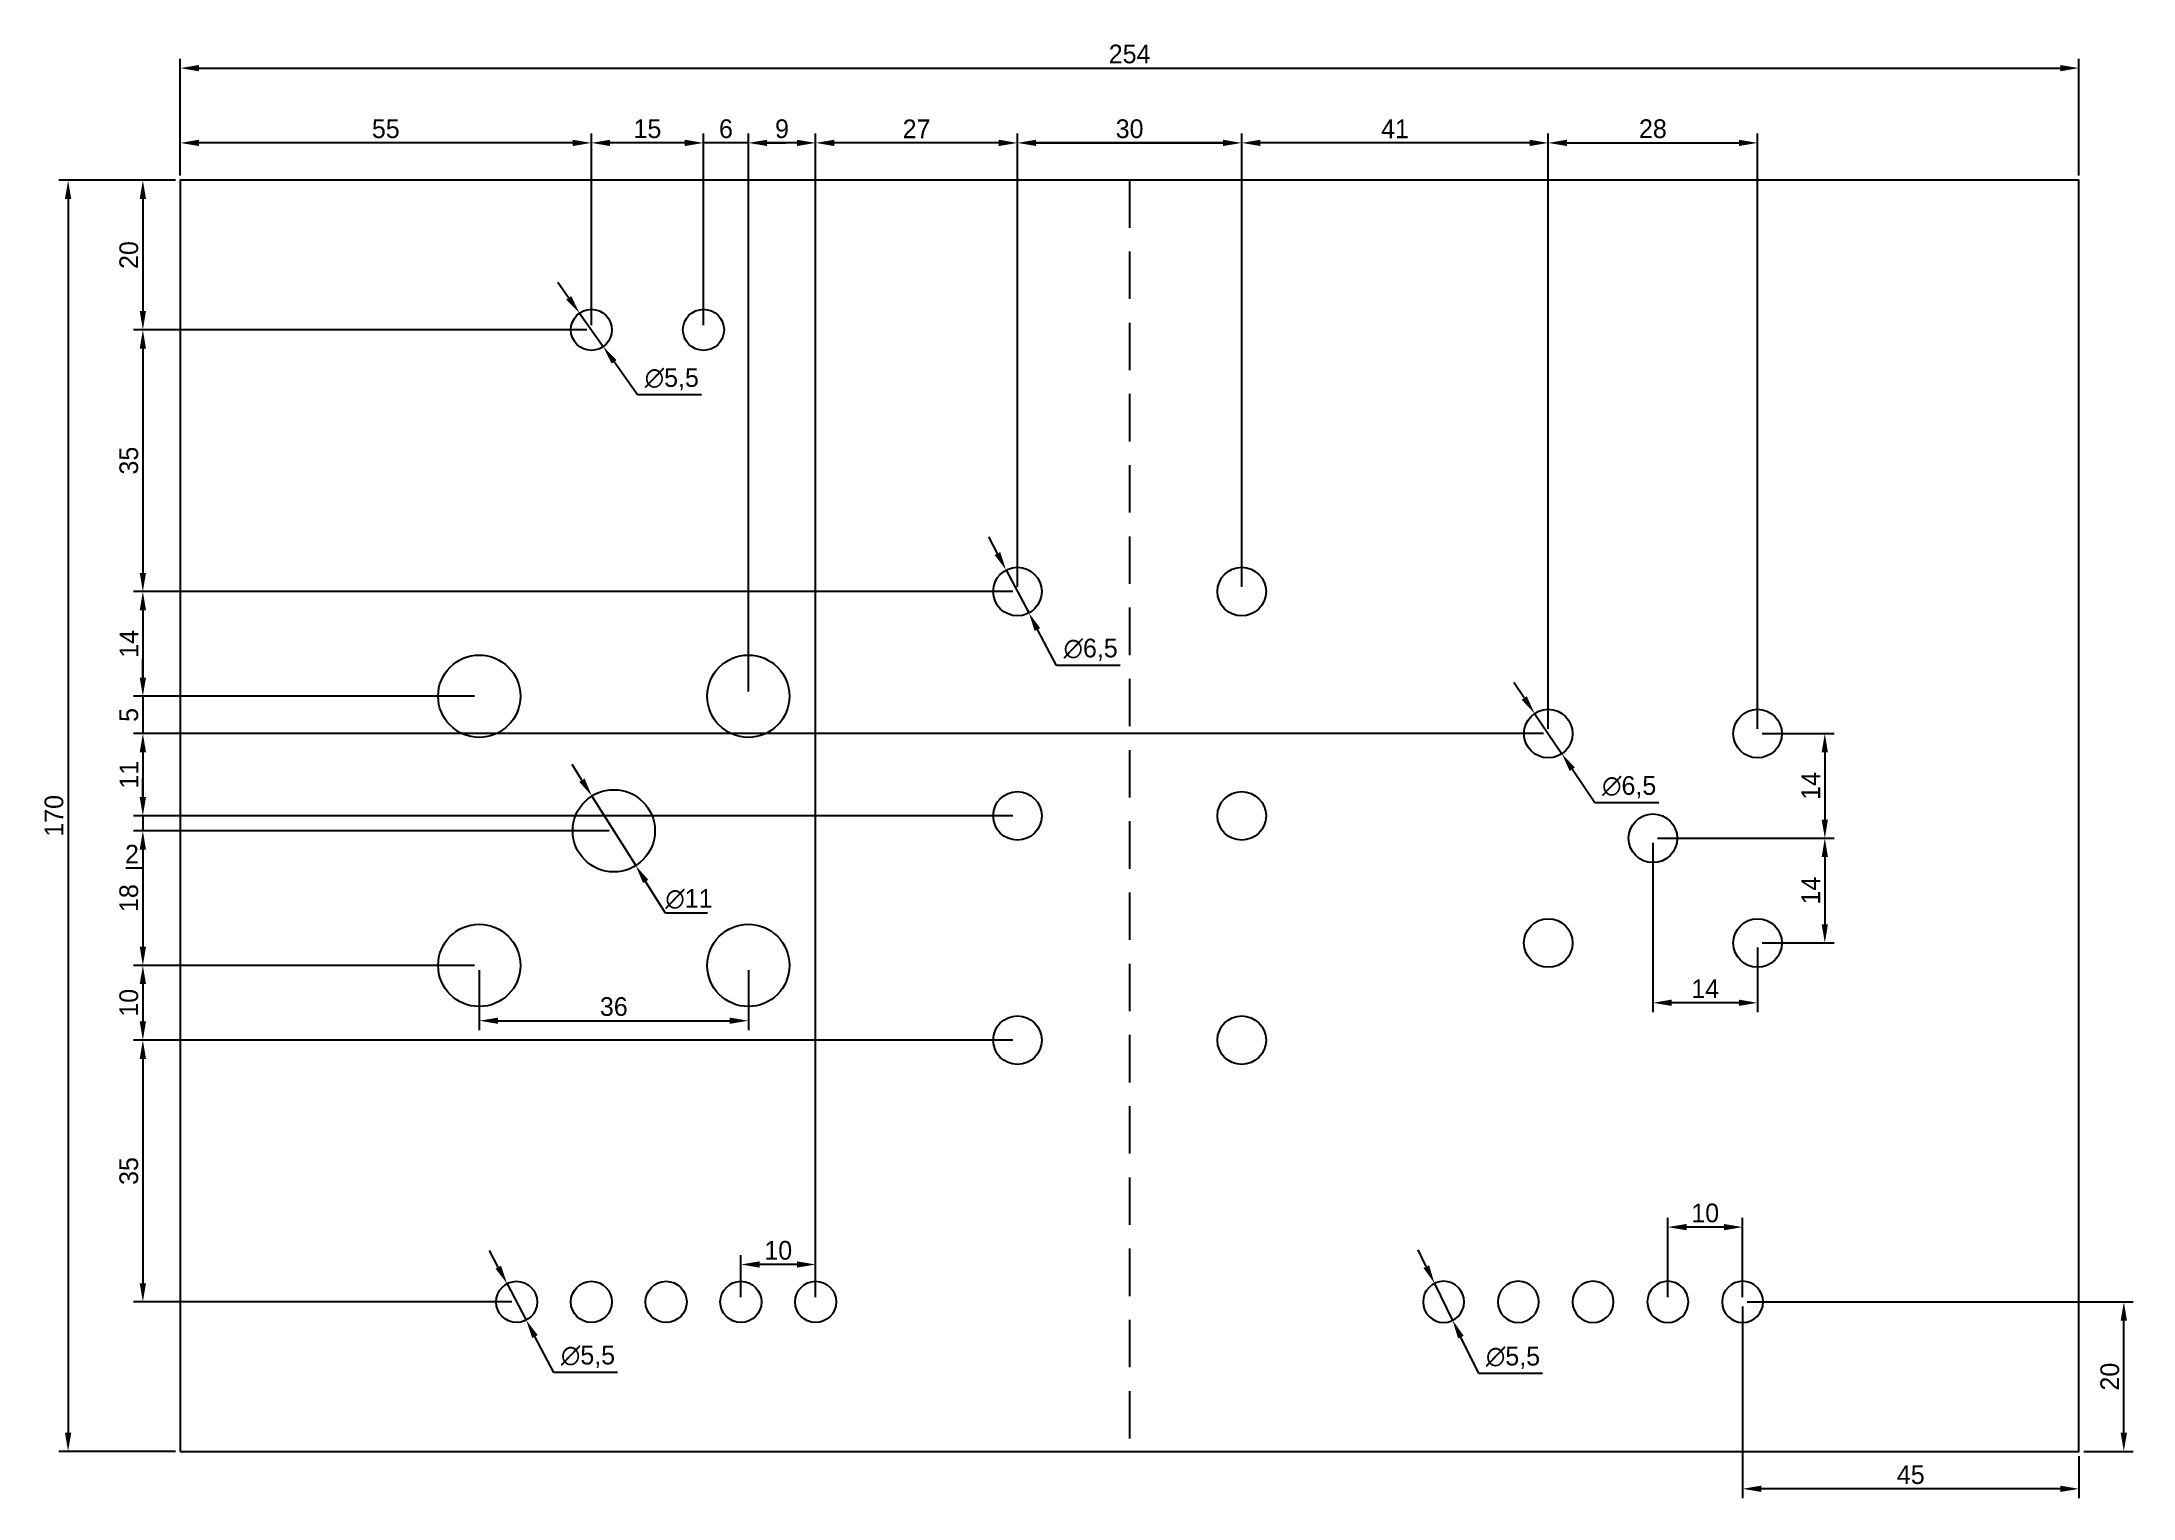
# Model space of a CAD drawing. Header units: millimetres. Extents: x -19 to 261, y -6 to 189.
import ezdxf

# ---------------------------------------------------------------- set-up
doc = ezdxf.new("R2010")
doc.units = ezdxf.units.MM
doc.header["$LTSCALE"] = 0.5
doc.linetypes.add('KRESKOWA', pattern=[19.05, 12.7, -6.35])
for name, color, linetype in [('osie', 3, 'KRESKOWA'), ('rysunek', 5, 'Continuous'), ('wymiary', 1, 'Continuous')]:
    doc.layers.add(name, color=color, linetype=linetype)
doc.dimstyles.new('ISO-25', dxfattribs={"dimtxt": 2.5, "dimasz": 2.5, "dimexe": 1.25, "dimexo": 0.625, "dimtad": 1, "dimtxsty": 'Standard', "dimcen": 2.5, "dimadec": 0, "dimazin": 0, "dimtfac": 1, "dimtmove": 0, "dimatfit": 3, "dimfxl": 1, "dimarcsym": 0})

# ---------------------------------------------------------------- blocks, each defined once
blk = doc.blocks.new('*U10')
at = {"layer": 'rysunek'}
blk.add_circle((0, 0), 5.5, dxfattribs=at)
blk = doc.blocks.new('*U11')
at = {"layer": 'rysunek', "color": 0, "linetype": 'ByBlock', "lineweight": -2, "transparency": 16777216}
for p in [(0, 36), (36, 36), (0, 0), (36, 0)]:
    blk.add_blockref('*U10', p, dxfattribs=at)
blk = doc.blocks.new('*U12')
at = {"layer": 'rysunek'}
blk.add_circle((0, 0), 3.25, dxfattribs=at)
blk = doc.blocks.new('*U13')
at = {"layer": 'rysunek', "color": 0, "linetype": 'ByBlock', "lineweight": -2, "transparency": 16777216}
for p in [(0, 60), (30, 60), (0, 30), (30, 30), (0, 0), (30, 0)]:
    blk.add_blockref('*U12', p, dxfattribs=at)
blk = doc.blocks.new('*U14')
at = {"layer": 'rysunek'}
blk.add_circle((0, 0), 3.25, dxfattribs=at)
blk = doc.blocks.new('*U15')
at = {"layer": 'rysunek', "color": 0, "linetype": 'ByBlock', "lineweight": -2, "transparency": 16777216}
for p in [(0, 28), (28, 28), (0, 0), (28, 0)]:
    blk.add_blockref('*U14', p, dxfattribs=at)
blk = doc.blocks.new('*U16')
at = {"layer": 'rysunek'}
blk.add_circle((0, 0), 2.75, dxfattribs=at)
blk = doc.blocks.new('*U17')
at = {"layer": 'rysunek', "color": 0, "linetype": 'ByBlock', "lineweight": -2, "transparency": 16777216}
for p in [(0, 0), (10, 0), (20, 0), (30, 0), (40, 0)]:
    blk.add_blockref('*U16', p, dxfattribs=at)
blk = doc.blocks.new('*U18')
at = {"layer": 'rysunek'}
blk.add_circle((0, 0), 2.75, dxfattribs=at)
blk = doc.blocks.new('*U19')
at = {"layer": 'rysunek', "color": 0, "linetype": 'ByBlock', "lineweight": -2, "transparency": 16777216}
for p in [(0, 0), (10, 0), (20, 0), (30, 0), (40, 0)]:
    blk.add_blockref('*U18', p, dxfattribs=at)
blk = doc.blocks.new('*D23')
at = {"layer": 'Defpoints', "color": 0, "transparency": 16777216}
for p in [(112, 175), (142, 175), (142, 115)]:
    blk.add_point(p, dxfattribs=at)
at = {"layer": 'wymiary', "color": 0, "lineweight": -2, "transparency": 16777216}
for p, q in [((112, 175.62), (112, 176.25)), ((114.5, 175), (139.5, 175)), ((142, 115.62), (142, 176.25))]:
    blk.add_line(p, q, dxfattribs=at)
at = {"layer": 'wymiary', "color": 0, "transparency": 16777216}
for points in [[(114.5, 175.42), (114.5, 174.58), (112, 175)], [(139.5, 175.42), (139.5, 174.58), (142, 175)]]:
    blk.add_solid(points, dxfattribs=at)
at = {"layer": 'wymiary', "color": 0, "transparency": 16777216, "insert": (127, 176.88), "char_height": 2.5, "attachment_point": 5}
blk.add_mtext('30', dxfattribs=at)
blk = doc.blocks.new('*D24')
at = {"layer": 'Defpoints', "color": 0, "transparency": 16777216}
for p in [(142, 175), (142, 115), (183, 96)]:
    blk.add_point(p, dxfattribs=at)
at = {"layer": 'wymiary', "color": 0, "lineweight": -2, "transparency": 16777216}
for p, q in [((142, 115.62), (142, 176.25)), ((180.5, 175), (144.5, 175)), ((183, 96.62), (183, 176.25))]:
    blk.add_line(p, q, dxfattribs=at)
at = {"layer": 'wymiary', "color": 0, "transparency": 16777216}
for points in [[(144.5, 175.42), (144.5, 174.58), (142, 175)], [(180.5, 175.42), (180.5, 174.58), (183, 175)]]:
    blk.add_solid(points, dxfattribs=at)
at = {"layer": 'wymiary', "color": 0, "transparency": 16777216, "insert": (162.5, 176.88), "char_height": 2.5, "attachment_point": 5}
blk.add_mtext('41', dxfattribs=at)
blk = doc.blocks.new('*D25')
at = {"layer": 'Defpoints', "color": 0, "transparency": 16777216}
for p in [(183, 175), (211, 175), (211, 96)]:
    blk.add_point(p, dxfattribs=at)
at = {"layer": 'wymiary', "color": 0, "lineweight": -2, "transparency": 16777216}
for p, q in [((183, 175.62), (183, 176.25)), ((185.5, 175), (208.5, 175)), ((211, 96.62), (211, 176.25))]:
    blk.add_line(p, q, dxfattribs=at)
at = {"layer": 'wymiary', "color": 0, "transparency": 16777216}
for points in [[(185.5, 175.42), (185.5, 174.58), (183, 175)], [(208.5, 175.42), (208.5, 174.58), (211, 175)]]:
    blk.add_solid(points, dxfattribs=at)
at = {"layer": 'wymiary', "color": 0, "transparency": 16777216, "insert": (197, 176.88), "char_height": 2.5, "attachment_point": 5}
blk.add_mtext('28', dxfattribs=at)
blk = doc.blocks.new('*D26')
at = {"layer": 'Defpoints', "color": 0, "transparency": 16777216}
for p in [(254, 185), (0, 170), (254, 170)]:
    blk.add_point(p, dxfattribs=at)
at = {"layer": 'wymiary', "color": 0, "lineweight": -2, "transparency": 16777216}
for p, q in [((0, 170.62), (0, 186.25)), ((2.5, 185), (251.5, 185)), ((254, 170.62), (254, 186.25))]:
    blk.add_line(p, q, dxfattribs=at)
at = {"layer": 'wymiary', "color": 0, "transparency": 16777216}
for points in [[(2.5, 185.42), (2.5, 184.58), (0, 185)], [(251.5, 185.42), (251.5, 184.58), (254, 185)]]:
    blk.add_solid(points, dxfattribs=at)
at = {"layer": 'wymiary', "color": 0, "transparency": 16777216, "insert": (127, 186.88), "char_height": 2.5, "attachment_point": 5}
blk.add_mtext('254', dxfattribs=at)
blk = doc.blocks.new('*D27')
at = {"layer": 'Defpoints', "color": 0, "transparency": 16777216}
for p in [(0, 170), (-5, 150), (55, 150)]:
    blk.add_point(p, dxfattribs=at)
at = {"layer": 'wymiary', "color": 0, "lineweight": -2, "transparency": 16777216}
for p, q in [((-0.63, 170), (-6.25, 170)), ((-5, 167.5), (-5, 152.5)), ((54.38, 150), (-6.25, 150))]:
    blk.add_line(p, q, dxfattribs=at)
at = {"layer": 'wymiary', "color": 0, "transparency": 16777216}
for points in [[(-5.42, 167.5), (-4.58, 167.5), (-5, 170)], [(-5.42, 152.5), (-4.58, 152.5), (-5, 150)]]:
    blk.add_solid(points, dxfattribs=at)
at = {"layer": 'wymiary', "color": 0, "transparency": 16777216, "insert": (-6.87, 160), "char_height": 2.5, "attachment_point": 5, "rotation": 90}
blk.add_mtext('20', dxfattribs=at)
blk = doc.blocks.new('*D28')
at = {"layer": 'Defpoints', "color": 0, "transparency": 16777216}
for p in [(55, 150), (-5, 115), (112, 115)]:
    blk.add_point(p, dxfattribs=at)
at = {"layer": 'wymiary', "color": 0, "lineweight": -2, "transparency": 16777216}
for p, q in [((54.38, 150), (-6.25, 150)), ((-5, 147.5), (-5, 117.5)), ((111.38, 115), (-6.25, 115))]:
    blk.add_line(p, q, dxfattribs=at)
at = {"layer": 'wymiary', "color": 0, "transparency": 16777216}
for points in [[(-5.42, 147.5), (-4.58, 147.5), (-5, 150)], [(-5.42, 117.5), (-4.58, 117.5), (-5, 115)]]:
    blk.add_solid(points, dxfattribs=at)
at = {"layer": 'wymiary', "color": 0, "transparency": 16777216, "insert": (-6.87, 132.5), "char_height": 2.5, "attachment_point": 5, "rotation": 90}
blk.add_mtext('35', dxfattribs=at)
blk = doc.blocks.new('*D29')
at = {"layer": 'Defpoints', "color": 0, "transparency": 16777216}
for p in [(-5, 115), (-5, 101), (40, 101)]:
    blk.add_point(p, dxfattribs=at)
at = {"layer": 'wymiary', "color": 0, "lineweight": -2, "transparency": 16777216}
for p, q in [((-5.63, 115), (-6.25, 115)), ((-5, 112.5), (-5, 103.5)), ((39.38, 101), (-6.25, 101))]:
    blk.add_line(p, q, dxfattribs=at)
at = {"layer": 'wymiary', "color": 0, "transparency": 16777216}
for points in [[(-5.42, 112.5), (-4.58, 112.5), (-5, 115)], [(-5.42, 103.5), (-4.58, 103.5), (-5, 101)]]:
    blk.add_solid(points, dxfattribs=at)
at = {"layer": 'wymiary', "color": 0, "transparency": 16777216, "insert": (-6.87, 108), "char_height": 2.5, "attachment_point": 5, "rotation": 90}
blk.add_mtext('14', dxfattribs=at)
blk = doc.blocks.new('*D30')
at = {"layer": 'Defpoints', "color": 0, "transparency": 16777216}
for p in [(40, 101), (-5, 96), (183, 96)]:
    blk.add_point(p, dxfattribs=at)
at = {"layer": 'wymiary', "color": 0, "lineweight": -2, "transparency": 16777216}
for p, q in [((-5, 103.5), (-5, 106)), ((39.38, 101), (-6.25, 101)), ((-5, 101), (-5, 96)), ((182.38, 96), (-6.25, 96)), ((-5, 93.5), (-5, 91))]:
    blk.add_line(p, q, dxfattribs=at)
at = {"layer": 'wymiary', "color": 0, "transparency": 16777216}
for points in [[(-5.42, 103.5), (-4.58, 103.5), (-5, 101)], [(-5.42, 93.5), (-4.58, 93.5), (-5, 96)]]:
    blk.add_solid(points, dxfattribs=at)
at = {"layer": 'wymiary', "color": 0, "transparency": 16777216, "insert": (-6.87, 98.5), "char_height": 2.5, "attachment_point": 5, "rotation": 90}
blk.add_mtext('5', dxfattribs=at)
blk = doc.blocks.new('*D31')
at = {"layer": 'Defpoints', "color": 0, "transparency": 16777216}
for p in [(40, 65), (76, 65), (76, 57.6)]:
    blk.add_point(p, dxfattribs=at)
at = {"layer": 'wymiary', "color": 0, "lineweight": -2, "transparency": 16777216}
for p, q in [((40, 64.38), (40, 56.35)), ((76, 64.38), (76, 56.35)), ((42.5, 57.6), (73.5, 57.6))]:
    blk.add_line(p, q, dxfattribs=at)
at = {"layer": 'wymiary', "color": 0, "transparency": 16777216}
for points in [[(42.5, 58.02), (42.5, 57.19), (40, 57.6)], [(73.5, 58.02), (73.5, 57.19), (76, 57.6)]]:
    blk.add_solid(points, dxfattribs=at)
at = {"layer": 'wymiary', "color": 0, "transparency": 16777216, "insert": (58, 59.48), "char_height": 2.5, "attachment_point": 5}
blk.add_mtext('36', dxfattribs=at)
blk = doc.blocks.new('*D32')
at = {"layer": 'Defpoints', "color": 0, "transparency": 16777216}
for p in [(-5, 96), (-5, 85), (112, 85)]:
    blk.add_point(p, dxfattribs=at)
at = {"layer": 'wymiary', "color": 0, "lineweight": -2, "transparency": 16777216}
for p, q in [((-5.63, 96), (-6.25, 96)), ((-5, 93.5), (-5, 87.5)), ((111.38, 85), (-6.25, 85))]:
    blk.add_line(p, q, dxfattribs=at)
at = {"layer": 'wymiary', "color": 0, "transparency": 16777216}
for points in [[(-5.42, 93.5), (-4.58, 93.5), (-5, 96)], [(-5.42, 87.5), (-4.58, 87.5), (-5, 85)]]:
    blk.add_solid(points, dxfattribs=at)
at = {"layer": 'wymiary', "color": 0, "transparency": 16777216, "insert": (-6.87, 90.5), "char_height": 2.5, "attachment_point": 5, "rotation": 90}
blk.add_mtext('11', dxfattribs=at)
blk = doc.blocks.new('*D33')
at = {"layer": 'Defpoints', "color": 0, "transparency": 16777216}
for p in [(-5, 85), (-5, 83), (58, 83)]:
    blk.add_point(p, dxfattribs=at)
at = {"layer": 'wymiary', "color": 0, "lineweight": -2, "transparency": 16777216}
for p, q in [((-5, 87.5), (-5, 90)), ((-5.63, 85), (-6.25, 85)), ((-5, 85), (-5, 83)), ((57.38, 83), (-6.25, 83)), ((-5, 80.5), (-5, 78)), ((-5, 78), (-7.29, 78))]:
    blk.add_line(p, q, dxfattribs=at)
at = {"layer": 'wymiary', "color": 0, "transparency": 16777216}
for points in [[(-5.42, 87.5), (-4.58, 87.5), (-5, 85)], [(-5.42, 80.5), (-4.58, 80.5), (-5, 83)]]:
    blk.add_solid(points, dxfattribs=at)
at = {"layer": 'wymiary', "color": 0, "transparency": 16777216, "insert": (-6.46, 79.88), "char_height": 2.5, "attachment_point": 5}
blk.add_mtext('2', dxfattribs=at)
blk = doc.blocks.new('*D34')
at = {"layer": 'Defpoints', "color": 0, "transparency": 16777216}
for p in [(-5, 83), (-5, 65), (40, 65)]:
    blk.add_point(p, dxfattribs=at)
at = {"layer": 'wymiary', "color": 0, "lineweight": -2, "transparency": 16777216}
for p, q in [((-5.63, 83), (-6.25, 83)), ((-5, 80.5), (-5, 67.5)), ((39.38, 65), (-6.25, 65))]:
    blk.add_line(p, q, dxfattribs=at)
at = {"layer": 'wymiary', "color": 0, "transparency": 16777216}
for points in [[(-5.42, 80.5), (-4.58, 80.5), (-5, 83)], [(-5.42, 67.5), (-4.58, 67.5), (-5, 65)]]:
    blk.add_solid(points, dxfattribs=at)
at = {"layer": 'wymiary', "color": 0, "transparency": 16777216, "insert": (-6.87, 74), "char_height": 2.5, "attachment_point": 5, "rotation": 90}
blk.add_mtext('18', dxfattribs=at)
blk = doc.blocks.new('*D35')
at = {"layer": 'Defpoints', "color": 0, "transparency": 16777216}
for p in [(40, 65), (-5, 55), (112, 55)]:
    blk.add_point(p, dxfattribs=at)
at = {"layer": 'wymiary', "color": 0, "lineweight": -2, "transparency": 16777216}
for p, q in [((39.38, 65), (-6.25, 65)), ((-5, 62.5), (-5, 57.5)), ((111.38, 55), (-6.25, 55))]:
    blk.add_line(p, q, dxfattribs=at)
at = {"layer": 'wymiary', "color": 0, "transparency": 16777216}
for points in [[(-5.42, 62.5), (-4.58, 62.5), (-5, 65)], [(-5.42, 57.5), (-4.58, 57.5), (-5, 55)]]:
    blk.add_solid(points, dxfattribs=at)
at = {"layer": 'wymiary', "color": 0, "transparency": 16777216, "insert": (-6.87, 60), "char_height": 2.5, "attachment_point": 5, "rotation": 90}
blk.add_mtext('10', dxfattribs=at)
blk = doc.blocks.new('*D36')
at = {"layer": 'Defpoints', "color": 0, "transparency": 16777216}
for p in [(-5, 55), (-5, 20), (45, 20)]:
    blk.add_point(p, dxfattribs=at)
at = {"layer": 'wymiary', "color": 0, "lineweight": -2, "transparency": 16777216}
for p, q in [((-5.63, 55), (-6.25, 55)), ((-5, 52.5), (-5, 22.5)), ((44.38, 20), (-6.25, 20))]:
    blk.add_line(p, q, dxfattribs=at)
at = {"layer": 'wymiary', "color": 0, "transparency": 16777216}
for points in [[(-5.42, 52.5), (-4.58, 52.5), (-5, 55)], [(-5.42, 22.5), (-4.58, 22.5), (-5, 20)]]:
    blk.add_solid(points, dxfattribs=at)
at = {"layer": 'wymiary', "color": 0, "transparency": 16777216, "insert": (-6.87, 37.5), "char_height": 2.5, "attachment_point": 5, "rotation": 90}
blk.add_mtext('35', dxfattribs=at)
blk = doc.blocks.new('*D37')
at = {"layer": 'Defpoints', "color": 0, "transparency": 16777216}
for p in [(0, 170), (0, 0), (-15, 0)]:
    blk.add_point(p, dxfattribs=at)
at = {"layer": 'wymiary', "color": 0, "lineweight": -2, "transparency": 16777216}
for p, q in [((-0.63, 170), (-16.25, 170)), ((-15, 167.5), (-15, 2.5)), ((-0.63, 0), (-16.25, 0))]:
    blk.add_line(p, q, dxfattribs=at)
at = {"layer": 'wymiary', "color": 0, "transparency": 16777216}
for points in [[(-15.42, 167.5), (-14.58, 167.5), (-15, 170)], [(-15.42, 2.5), (-14.58, 2.5), (-15, 0)]]:
    blk.add_solid(points, dxfattribs=at)
at = {"layer": 'wymiary', "color": 0, "transparency": 16777216, "insert": (-16.88, 85), "char_height": 2.5, "attachment_point": 5, "rotation": 90}
blk.add_mtext('170', dxfattribs=at)
blk = doc.blocks.new('*D38')
at = {"layer": 'Defpoints', "color": 0, "transparency": 16777216}
for p in [(211, 96), (197, 82), (220, 82)]:
    blk.add_point(p, dxfattribs=at)
at = {"layer": 'wymiary', "color": 0, "lineweight": -2, "transparency": 16777216}
for p, q in [((211.63, 96), (221.25, 96)), ((220, 93.5), (220, 84.5)), ((197.63, 82), (221.25, 82))]:
    blk.add_line(p, q, dxfattribs=at)
at = {"layer": 'wymiary', "color": 0, "transparency": 16777216}
for points in [[(219.58, 93.5), (220.42, 93.5), (220, 96)], [(219.58, 84.5), (220.42, 84.5), (220, 82)]]:
    blk.add_solid(points, dxfattribs=at)
at = {"layer": 'wymiary', "color": 0, "transparency": 16777216, "insert": (218.13, 89), "char_height": 2.5, "attachment_point": 5, "rotation": 90}
blk.add_mtext('14', dxfattribs=at)
blk = doc.blocks.new('*D39')
at = {"layer": 'Defpoints', "color": 0, "transparency": 16777216}
for p in [(197, 82), (211, 68), (220, 68)]:
    blk.add_point(p, dxfattribs=at)
at = {"layer": 'wymiary', "color": 0, "lineweight": -2, "transparency": 16777216}
for p, q in [((197.63, 82), (221.25, 82)), ((220, 79.5), (220, 70.5)), ((211.63, 68), (221.25, 68))]:
    blk.add_line(p, q, dxfattribs=at)
at = {"layer": 'wymiary', "color": 0, "transparency": 16777216}
for points in [[(219.58, 79.5), (220.42, 79.5), (220, 82)], [(219.58, 70.5), (220.42, 70.5), (220, 68)]]:
    blk.add_solid(points, dxfattribs=at)
at = {"layer": 'wymiary', "color": 0, "transparency": 16777216, "insert": (218.13, 75), "char_height": 2.5, "attachment_point": 5, "rotation": 90}
blk.add_mtext('14', dxfattribs=at)
blk = doc.blocks.new('*D40')
at = {"layer": 'Defpoints', "color": 0, "transparency": 16777216}
for p in [(197, 82), (211, 68), (197, 60)]:
    blk.add_point(p, dxfattribs=at)
at = {"layer": 'wymiary', "color": 0, "lineweight": -2, "transparency": 16777216}
for p, q in [((197, 81.38), (197, 58.75)), ((211, 67.38), (211, 58.75)), ((208.5, 60), (199.5, 60))]:
    blk.add_line(p, q, dxfattribs=at)
at = {"layer": 'wymiary', "color": 0, "transparency": 16777216}
for points in [[(199.5, 60.42), (199.5, 59.58), (197, 60)], [(208.5, 60.42), (208.5, 59.58), (211, 60)]]:
    blk.add_solid(points, dxfattribs=at)
at = {"layer": 'wymiary', "color": 0, "transparency": 16777216, "insert": (204, 61.88), "char_height": 2.5, "attachment_point": 5}
blk.add_mtext('14', dxfattribs=at)
blk = doc.blocks.new('*D41')
at = {"layer": 'Defpoints', "color": 0, "transparency": 16777216}
for p in [(209, 20), (254, 0), (209, -5)]:
    blk.add_point(p, dxfattribs=at)
at = {"layer": 'wymiary', "color": 0, "lineweight": -2, "transparency": 16777216}
for p, q in [((209, 19.38), (209, -6.25)), ((254, -0.62), (254, -6.25)), ((251.5, -5), (211.5, -5))]:
    blk.add_line(p, q, dxfattribs=at)
at = {"layer": 'wymiary', "color": 0, "transparency": 16777216}
for points in [[(211.5, -4.58), (211.5, -5.42), (209, -5)], [(251.5, -4.58), (251.5, -5.42), (254, -5)]]:
    blk.add_solid(points, dxfattribs=at)
at = {"layer": 'wymiary', "color": 0, "transparency": 16777216, "insert": (231.5, -3.12), "char_height": 2.5, "attachment_point": 5}
blk.add_mtext('45', dxfattribs=at)
blk = doc.blocks.new('*D42')
at = {"layer": 'Defpoints', "color": 0, "transparency": 16777216}
for p in [(209, 20), (260, 20), (254, 0)]:
    blk.add_point(p, dxfattribs=at)
at = {"layer": 'wymiary', "color": 0, "lineweight": -2, "transparency": 16777216}
for p, q in [((209.63, 20), (261.25, 20)), ((260, 2.5), (260, 17.5)), ((254.63, 0), (261.25, 0))]:
    blk.add_line(p, q, dxfattribs=at)
at = {"layer": 'wymiary', "color": 0, "transparency": 16777216}
for points in [[(259.58, 17.5), (260.42, 17.5), (260, 20)], [(259.58, 2.5), (260.42, 2.5), (260, 0)]]:
    blk.add_solid(points, dxfattribs=at)
at = {"layer": 'wymiary', "color": 0, "transparency": 16777216, "insert": (258.13, 10), "char_height": 2.5, "attachment_point": 5, "rotation": 90}
blk.add_mtext('20', dxfattribs=at)
blk = doc.blocks.new('*D43')
at = {"layer": 'Defpoints', "color": 0, "transparency": 16777216}
for p in [(199, 30), (199, 20), (209, 20)]:
    blk.add_point(p, dxfattribs=at)
at = {"layer": 'wymiary', "color": 0, "lineweight": -2, "transparency": 16777216}
for p, q in [((199, 20.62), (199, 31.25)), ((209, 20.62), (209, 31.25)), ((206.5, 30), (201.5, 30))]:
    blk.add_line(p, q, dxfattribs=at)
at = {"layer": 'wymiary', "color": 0, "transparency": 16777216}
for points in [[(201.5, 30.42), (201.5, 29.58), (199, 30)], [(206.5, 30.42), (206.5, 29.58), (209, 30)]]:
    blk.add_solid(points, dxfattribs=at)
at = {"layer": 'wymiary', "color": 0, "transparency": 16777216, "insert": (204, 31.88), "char_height": 2.5, "attachment_point": 5}
blk.add_mtext('10', dxfattribs=at)
blk = doc.blocks.new('*D44')
at = {"layer": 'Defpoints', "color": 0, "transparency": 16777216}
for p in [(43.72, 22.43), (46.28, 17.57)]:
    blk.add_point(p, dxfattribs=at)
at = {"layer": 'wymiary', "color": 0, "lineweight": -2, "transparency": 16777216}
for p, q in [((42.55, 24.65), (41.39, 26.86)), ((43.72, 22.43), (46.28, 17.57)), ((49.97, 10.56), (47.45, 15.35)), ((58.51, 10.56), (49.97, 10.56))]:
    blk.add_line(p, q, dxfattribs=at)
at = {"layer": 'wymiary', "color": 0, "transparency": 16777216}
for points in [[(42.92, 24.84), (42.18, 24.45), (43.72, 22.43)], [(47.82, 15.55), (47.08, 15.16), (46.28, 17.57)]]:
    blk.add_solid(points, dxfattribs=at)
at = {"layer": 'wymiary', "color": 0, "transparency": 16777216, "insert": (54.55, 12.65), "char_height": 2.5, "attachment_point": 5}
blk.add_mtext('∅5,5', dxfattribs=at)
blk = doc.blocks.new('*D45')
at = {"layer": 'Defpoints', "color": 0, "transparency": 16777216}
for p in [(55.07, 87.65), (60.93, 78.35)]:
    blk.add_point(p, dxfattribs=at)
at = {"layer": 'wymiary', "color": 0, "lineweight": -2, "transparency": 16777216}
for p, q in [((53.74, 89.77), (52.41, 91.89)), ((55.07, 87.65), (60.93, 78.35)), ((64.93, 72), (62.26, 76.23)), ((70.55, 72), (64.93, 72))]:
    blk.add_line(p, q, dxfattribs=at)
at = {"layer": 'wymiary', "color": 0, "transparency": 16777216}
for points in [[(54.09, 89.99), (53.38, 89.55), (55.07, 87.65)], [(62.62, 76.45), (61.91, 76.01), (60.93, 78.35)]]:
    blk.add_solid(points, dxfattribs=at)
at = {"layer": 'wymiary', "color": 0, "transparency": 16777216, "insert": (68.05, 73.87), "char_height": 2.5, "attachment_point": 5}
blk.add_mtext('∅11', dxfattribs=at)
blk = doc.blocks.new('*D46')
at = {"layer": 'Defpoints', "color": 0, "transparency": 16777216}
for p in [(110.48, 117.87), (113.52, 112.13)]:
    blk.add_point(p, dxfattribs=at)
at = {"layer": 'wymiary', "color": 0, "lineweight": -2, "transparency": 16777216}
for p, q in [((109.32, 120.09), (108.15, 122.3)), ((110.48, 117.87), (113.52, 112.13)), ((117.21, 105.12), (114.68, 109.91)), ((125.75, 105.12), (117.21, 105.12))]:
    blk.add_line(p, q, dxfattribs=at)
at = {"layer": 'wymiary', "color": 0, "transparency": 16777216}
for points in [[(109.69, 120.28), (108.95, 119.89), (110.48, 117.87)], [(115.05, 110.11), (114.31, 109.72), (113.52, 112.13)]]:
    blk.add_solid(points, dxfattribs=at)
at = {"layer": 'wymiary', "color": 0, "transparency": 16777216, "insert": (121.79, 107.21), "char_height": 2.5, "attachment_point": 5}
blk.add_mtext('∅6,5', dxfattribs=at)
blk = doc.blocks.new('*D47')
at = {"layer": 'Defpoints', "color": 0, "transparency": 16777216}
for p in [(53.41, 152.24), (56.59, 147.76)]:
    blk.add_point(p, dxfattribs=at)
at = {"layer": 'wymiary', "color": 0, "lineweight": -2, "transparency": 16777216}
for p, q in [((51.96, 154.28), (50.51, 156.32)), ((53.41, 152.24), (56.59, 147.76)), ((61.18, 141.31), (58.04, 145.72)), ((69.72, 141.31), (61.18, 141.31))]:
    blk.add_line(p, q, dxfattribs=at)
at = {"layer": 'wymiary', "color": 0, "transparency": 16777216}
for points in [[(52.3, 154.52), (51.62, 154.04), (53.41, 152.24)], [(58.38, 145.96), (57.7, 145.48), (56.59, 147.76)]]:
    blk.add_solid(points, dxfattribs=at)
at = {"layer": 'wymiary', "color": 0, "transparency": 16777216, "insert": (65.76, 143.39), "char_height": 2.5, "attachment_point": 5}
blk.add_mtext('∅5,5', dxfattribs=at)
blk = doc.blocks.new('*D48')
at = {"layer": 'Defpoints', "color": 0, "transparency": 16777216}
for p in [(181.18, 98.69), (184.82, 93.31)]:
    blk.add_point(p, dxfattribs=at)
at = {"layer": 'wymiary', "color": 0, "lineweight": -2, "transparency": 16777216}
for p, q in [((179.78, 100.77), (178.39, 102.84)), ((181.18, 98.69), (184.82, 93.31)), ((189.25, 86.74), (186.22, 91.23)), ((197.79, 86.74), (189.25, 86.74))]:
    blk.add_line(p, q, dxfattribs=at)
at = {"layer": 'wymiary', "color": 0, "transparency": 16777216}
for points in [[(180.13, 101), (179.44, 100.53), (181.18, 98.69)], [(186.56, 91.47), (185.87, 91), (184.82, 93.31)]]:
    blk.add_solid(points, dxfattribs=at)
at = {"layer": 'wymiary', "color": 0, "transparency": 16777216, "insert": (193.83, 88.83), "char_height": 2.5, "attachment_point": 5}
blk.add_mtext('∅6,5', dxfattribs=at)
blk = doc.blocks.new('*D49')
at = {"layer": 'Defpoints', "color": 0, "transparency": 16777216}
for p in [(167.79, 22.47), (170.21, 17.53)]:
    blk.add_point(p, dxfattribs=at)
at = {"layer": 'wymiary', "color": 0, "lineweight": -2, "transparency": 16777216}
for p, q in [((166.68, 24.71), (165.58, 26.96)), ((167.79, 22.47), (170.21, 17.53)), ((173.71, 10.43), (171.32, 15.29)), ((182.25, 10.43), (173.71, 10.43))]:
    blk.add_line(p, q, dxfattribs=at)
at = {"layer": 'wymiary', "color": 0, "transparency": 16777216}
for points in [[(167.06, 24.9), (166.31, 24.53), (167.79, 22.47)], [(171.69, 15.47), (170.94, 15.1), (170.21, 17.53)]]:
    blk.add_solid(points, dxfattribs=at)
at = {"layer": 'wymiary', "color": 0, "transparency": 16777216, "insert": (178.29, 12.51), "char_height": 2.5, "attachment_point": 5}
blk.add_mtext('∅5,5', dxfattribs=at)
blk = doc.blocks.new('*D50')
at = {"layer": 'Defpoints', "color": 0, "transparency": 16777216}
for p in [(112, 175), (112, 115), (142, 115)]:
    blk.add_point(p, dxfattribs=at)
at = {"layer": 'wymiary', "color": 0, "lineweight": -2, "transparency": 16777216}
for p, q in [((112, 115.62), (112, 176.25)), ((139.5, 175), (114.5, 175)), ((142, 115.62), (142, 176.25))]:
    blk.add_line(p, q, dxfattribs=at)
at = {"layer": 'wymiary', "color": 0, "transparency": 16777216}
for points in [[(114.5, 175.42), (114.5, 174.58), (112, 175)], [(139.5, 175.42), (139.5, 174.58), (142, 175)]]:
    blk.add_solid(points, dxfattribs=at)
at = {"layer": 'wymiary', "color": 0, "transparency": 16777216, "insert": (127, 176.88), "char_height": 2.5, "attachment_point": 5}
blk.add_mtext('30', dxfattribs=at)
blk = doc.blocks.new('*D51')
at = {"layer": 'Defpoints', "color": 0, "transparency": 16777216}
for p in [(85, 175), (112, 115), (85, 20)]:
    blk.add_point(p, dxfattribs=at)
at = {"layer": 'wymiary', "color": 0, "lineweight": -2, "transparency": 16777216}
for p, q in [((85, 20.62), (85, 176.25)), ((109.5, 175), (87.5, 175)), ((112, 115.62), (112, 176.25))]:
    blk.add_line(p, q, dxfattribs=at)
at = {"layer": 'wymiary', "color": 0, "transparency": 16777216}
for points in [[(87.5, 175.42), (87.5, 174.58), (85, 175)], [(109.5, 175.42), (109.5, 174.58), (112, 175)]]:
    blk.add_solid(points, dxfattribs=at)
at = {"layer": 'wymiary', "color": 0, "transparency": 16777216, "insert": (98.5, 176.88), "char_height": 2.5, "attachment_point": 5}
blk.add_mtext('27', dxfattribs=at)
blk = doc.blocks.new('*D52')
at = {"layer": 'Defpoints', "color": 0, "transparency": 16777216}
for p in [(76, 175), (85, 175), (76, 101)]:
    blk.add_point(p, dxfattribs=at)
at = {"layer": 'wymiary', "color": 0, "lineweight": -2, "transparency": 16777216}
for p, q in [((76, 101.62), (76, 176.25)), ((82.5, 175), (78.5, 175)), ((85, 175.62), (85, 176.25))]:
    blk.add_line(p, q, dxfattribs=at)
at = {"layer": 'wymiary', "color": 0, "transparency": 16777216}
for points in [[(78.5, 175.42), (78.5, 174.58), (76, 175)], [(82.5, 175.42), (82.5, 174.58), (85, 175)]]:
    blk.add_solid(points, dxfattribs=at)
at = {"layer": 'wymiary', "color": 0, "transparency": 16777216, "insert": (80.5, 176.88), "char_height": 2.5, "attachment_point": 5}
blk.add_mtext('9', dxfattribs=at)
blk = doc.blocks.new('*D53')
at = {"layer": 'Defpoints', "color": 0, "transparency": 16777216}
for p in [(70, 175), (70, 150), (76, 101)]:
    blk.add_point(p, dxfattribs=at)
at = {"layer": 'wymiary', "color": 0, "lineweight": -2, "transparency": 16777216}
for p, q in [((67.5, 175), (65, 175)), ((70, 150.62), (70, 176.25)), ((76, 175), (70, 175)), ((76, 101.62), (76, 176.25)), ((78.5, 175), (81, 175))]:
    blk.add_line(p, q, dxfattribs=at)
at = {"layer": 'wymiary', "color": 0, "transparency": 16777216}
for points in [[(67.5, 175.42), (67.5, 174.58), (70, 175)], [(78.5, 175.42), (78.5, 174.58), (76, 175)]]:
    blk.add_solid(points, dxfattribs=at)
at = {"layer": 'wymiary', "color": 0, "transparency": 16777216, "insert": (73, 176.88), "char_height": 2.5, "attachment_point": 5}
blk.add_mtext('6', dxfattribs=at)
blk = doc.blocks.new('*D54')
at = {"layer": 'Defpoints', "color": 0, "transparency": 16777216}
for p in [(55, 175), (70, 175), (55, 150)]:
    blk.add_point(p, dxfattribs=at)
at = {"layer": 'wymiary', "color": 0, "lineweight": -2, "transparency": 16777216}
for p, q in [((55, 150.62), (55, 176.25)), ((67.5, 175), (57.5, 175)), ((70, 175.62), (70, 176.25))]:
    blk.add_line(p, q, dxfattribs=at)
at = {"layer": 'wymiary', "color": 0, "transparency": 16777216}
for points in [[(57.5, 175.42), (57.5, 174.58), (55, 175)], [(67.5, 175.42), (67.5, 174.58), (70, 175)]]:
    blk.add_solid(points, dxfattribs=at)
at = {"layer": 'wymiary', "color": 0, "transparency": 16777216, "insert": (62.5, 176.88), "char_height": 2.5, "attachment_point": 5}
blk.add_mtext('15', dxfattribs=at)
blk = doc.blocks.new('*D55')
at = {"layer": 'Defpoints', "color": 0, "transparency": 16777216}
for p in [(0, 175), (0, 170), (55, 150)]:
    blk.add_point(p, dxfattribs=at)
at = {"layer": 'wymiary', "color": 0, "lineweight": -2, "transparency": 16777216}
for p, q in [((0, 170.62), (0, 176.25)), ((52.5, 175), (2.5, 175)), ((55, 150.62), (55, 176.25))]:
    blk.add_line(p, q, dxfattribs=at)
at = {"layer": 'wymiary', "color": 0, "transparency": 16777216}
for points in [[(2.5, 175.42), (2.5, 174.58), (0, 175)], [(52.5, 175.42), (52.5, 174.58), (55, 175)]]:
    blk.add_solid(points, dxfattribs=at)
at = {"layer": 'wymiary', "color": 0, "transparency": 16777216, "insert": (27.5, 176.88), "char_height": 2.5, "attachment_point": 5}
blk.add_mtext('55', dxfattribs=at)
blk = doc.blocks.new('*D56')
at = {"layer": 'Defpoints', "color": 0, "transparency": 16777216}
for p in [(75, 25), (75, 20), (85, 20)]:
    blk.add_point(p, dxfattribs=at)
at = {"layer": 'wymiary', "color": 0, "lineweight": -2, "transparency": 16777216}
for p, q in [((75, 20.62), (75, 26.25)), ((85, 20.62), (85, 26.25)), ((82.5, 25), (77.5, 25))]:
    blk.add_line(p, q, dxfattribs=at)
at = {"layer": 'wymiary', "color": 0, "transparency": 16777216}
for points in [[(77.5, 25.42), (77.5, 24.58), (75, 25)], [(82.5, 25.42), (82.5, 24.58), (85, 25)]]:
    blk.add_solid(points, dxfattribs=at)
at = {"layer": 'wymiary', "color": 0, "transparency": 16777216, "insert": (80, 26.88), "char_height": 2.5, "attachment_point": 5}
blk.add_mtext('10', dxfattribs=at)

msp = doc.modelspace()

# ---------------------------------------------------------------- linework, layer by layer
at = {"layer": 'osie'}
msp.add_line((127, 170), (127, 0), dxfattribs=at)
at = {"layer": 'rysunek'}
msp.add_lwpolyline([(0, 0), (254, 0), (254, 170), (0, 170)], close=True, dxfattribs=at)
for centre, radius in [((55, 150), 2.75), ((70, 150), 2.75), ((58, 83), 5.5), ((197, 82), 3.25)]:
    msp.add_circle(centre, radius, dxfattribs=at)

# ---------------------------------------------------------------- block references
for name, p in [('*U13', (112, 55)), ('*U11', (40, 65)), ('*U15', (183, 68)), ('*U17', (45, 20))]:
    msp.add_blockref(name, p, dxfattribs=at)
at = {"layer": 'rysunek', "xscale": -1}
msp.add_blockref('*U19', (209, 20), dxfattribs=at)

# ---------------------------------------------------------------- dimensions: what is measured, and where the dimension line sits
at = {"layer": 'wymiary'}
for base, p1, p2, picture, middle in [((254, 185), (0, 170), (254, 170), '*D26', (127, 186.875)), ((0, 175), (55, 150), (0, 170), '*D55', (27.5, 176.875)), ((55, 175), (70, 175), (55, 150), '*D54', (62.5, 176.875)), ((70, 175), (76, 101), (70, 150), '*D53', (73, 176.875)), ((76, 175), (85, 175), (76, 101), '*D52', (80.5, 176.875)), ((85, 175), (112, 115), (85, 20), '*D51', (98.5, 176.875)), ((142, 175), (112, 175), (142, 115), '*D23', (127, 176.875)), ((112, 175), (142, 115), (112, 115), '*D50', (127, 176.875)), ((142, 175), (183, 96), (142, 115), '*D24', (162.5, 176.875)), ((211, 175), (183, 175), (211, 96), '*D25', (197, 176.875)), ((197, 60), (211, 68), (197, 82), '*D40', (204, 61.875)), ((76, 57.603), (40, 65), (76, 65), '*D31', (58, 59.478)), ((199, 30), (209, 20), (199, 20), '*D43', (204, 31.875)), ((75, 25), (85, 20), (75, 20), '*D56', (80, 26.875)), ((209, -5), (254, 0), (209, 20), '*D41', (231.5, -3.125))]:
    dim = msp.add_linear_dim(base=base, p1=p1, p2=p2, dimstyle='ISO-25', override={"dimtoh": 1, "dimadec": 1, "dimfrac": 2}, dxfattribs=at)
    dim.commit()
    dim.dimension.update_dxf_attribs({"geometry": picture, "text_midpoint": middle})
for base, p1, p2, picture, middle in [((-15, 0), (0, 170), (0, 0), '*D37', (-16.875, 85)), ((-5, 150), (0, 170), (55, 150), '*D27', (-6.875, 160)), ((-5, 115), (55, 150), (112, 115), '*D28', (-6.875, 132.5)), ((-5, 101), (-5, 115), (40, 101), '*D29', (-6.875, 108)), ((-5, 96), (40, 101), (183, 96), '*D30', (-6.875, 98.5)), ((-5, 85), (-5, 96), (112, 85), '*D32', (-6.875, 90.5)), ((220, 82), (211, 96), (197, 82), '*D38', (218.125, 89)), ((-5, 83), (-5, 85), (58, 83), '*D33', (-6.458, 79.875)), ((-5, 65), (-5, 83), (40, 65), '*D34', (-6.875, 74)), ((220, 68), (197, 82), (211, 68), '*D39', (218.125, 75)), ((-5, 55), (40, 65), (112, 55), '*D35', (-6.875, 60)), ((-5, 20), (-5, 55), (45, 20), '*D36', (-6.875, 37.5)), ((260, 20), (254, 0), (209, 20), '*D42', (258.125, 10))]:
    dim = msp.add_linear_dim(base=base, p1=p1, p2=p2, angle=90, dimstyle='ISO-25', override={"dimtoh": 1, "dimadec": 1, "dimfrac": 2}, dxfattribs=at)
    dim.commit()
    dim.dimension.update_dxf_attribs({"geometry": picture, "text_midpoint": middle})
for p1, p2, picture, middle in [((53.407, 152.241), (56.593, 147.759), '*D47', (65.763, 141.306)), ((110.484, 117.875), (113.516, 112.125), '*D46', (121.793, 105.123)), ((55.069, 87.654), (60.931, 78.346), '*D45', (68.052, 71.999)), ((43.718, 22.433), (46.282, 17.567), '*D44', (54.554, 10.562)), ((167.787, 22.468), (170.213, 17.532), '*D49', (178.289, 10.427))]:
    dim = msp.add_diameter_dim_2p(p1=p1, p2=p2, dimstyle='ISO-25', override={"dimtoh": 1, "dimadec": 1, "dimfrac": 2}, dxfattribs=at)
    dim.commit()
    dim.dimension.update_dxf_attribs({"geometry": picture, "text_midpoint": middle, "dimtype": 163})
dim = msp.add_diameter_dim_2p(p1=(181.182, 98.694), p2=(184.818, 93.306), dimstyle='ISO-25', override={"dimtoh": 1, "dimadec": 1, "dimfrac": 2}, dxfattribs=at)
dim.commit()
dim.dimension.update_dxf_attribs({"geometry": '*D48', "text_midpoint": (193.829, 86.744)})

doc.saveas('drawing.dxf')
